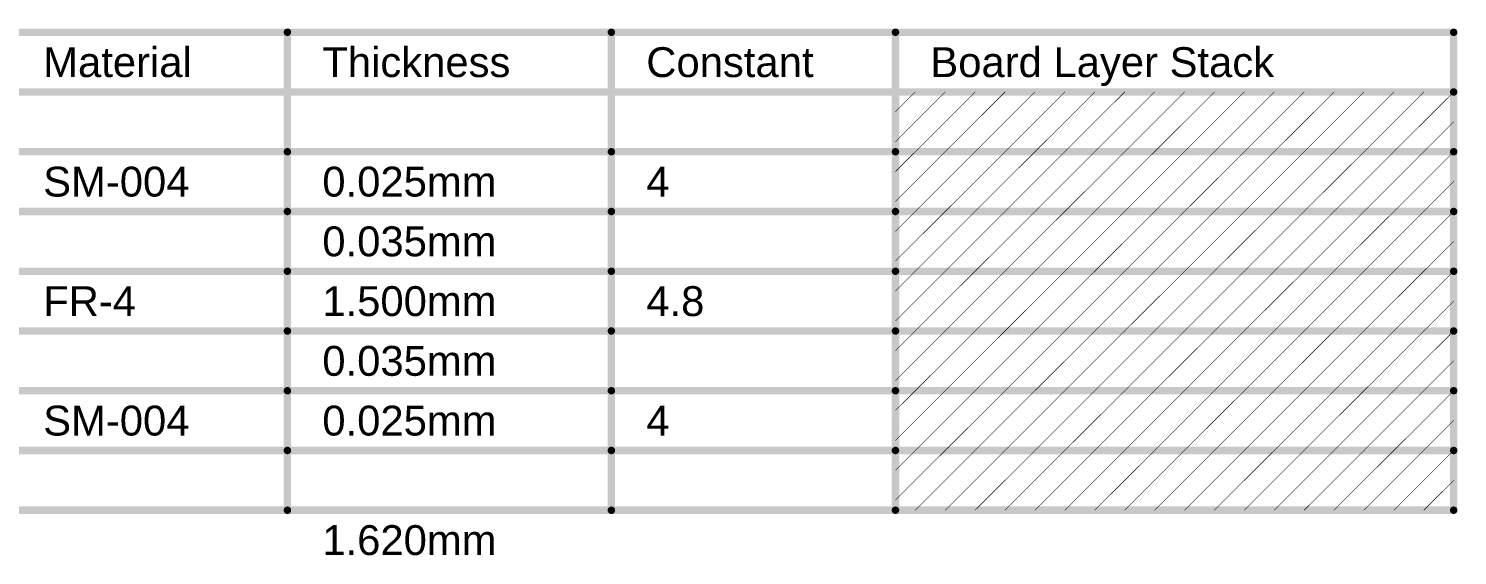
# Model space of a CAD drawing. Header units: inches. Extents: x 0 to 289, y 0 to 168.
# Drawn here: x 216.6 to 289.4, y 73.1 to 99.9 of the extents above; entities that cross this region are included whole.
import ezdxf

# ---------------------------------------------------------------- set-up
doc = ezdxf.new("R2010")
doc.units = ezdxf.units.IN
doc.layers.add('Fabrication', color=76, linetype='Continuous')
doc.styles.add('Arial', font='', dxfattribs={"height": 0.2})
doc.styles.get('Arial').set_extended_font_data('Arial')

msp = doc.modelspace()

# ---------------------------------------------------------------- linework, layer by layer
at = {"layer": 'Fabrication'}
for points in [[(181.517, 99.746, 0.381, 0.381, 0), (289.185, 99.746, 0.381, 0.381, 0)], [(229.765, 75.362, 0.381, 0.381, 0), (229.765, 99.746, 0.381, 0.381, 0)], [(246.271, 75.362, 0.381, 0.381, 0), (246.271, 99.746, 0.381, 0.381, 0)], [(260.745, 75.362, 0.381, 0.381, 0), (260.745, 99.746, 0.381, 0.381, 0)], [(289.185, 75.362, 0.381, 0.381, 0), (289.185, 99.746, 0.381, 0.381, 0)], [(181.517, 96.698, 0.381, 0.381, 0), (289.185, 96.698, 0.381, 0.381, 0)], [(260.745, 94.166, 0.0254, 0.0254, 0), (263.277, 96.698, 0.0254, 0.0254, 0)], [(260.745, 95.69, 0.0254, 0.0254, 0), (261.753, 96.698, 0.0254, 0.0254, 0)], [(261.753, 93.65, 0.0254, 0.0254, 0), (264.801, 96.698, 0.0254, 0.0254, 0)], [(263.277, 93.65, 0.0254, 0.0254, 0), (266.325, 96.698, 0.0254, 0.0254, 0)], [(264.801, 93.65, 0.0254, 0.0254, 0), (267.849, 96.698, 0.0254, 0.0254, 0)], [(266.325, 93.65, 0.0254, 0.0254, 0), (269.373, 96.698, 0.0254, 0.0254, 0)], [(267.849, 93.65, 0.0254, 0.0254, 0), (270.897, 96.698, 0.0254, 0.0254, 0)], [(269.373, 93.65, 0.0254, 0.0254, 0), (272.421, 96.698, 0.0254, 0.0254, 0)], [(270.897, 93.65, 0.0254, 0.0254, 0), (273.945, 96.698, 0.0254, 0.0254, 0)], [(272.421, 93.65, 0.0254, 0.0254, 0), (275.469, 96.698, 0.0254, 0.0254, 0)], [(273.945, 93.65, 0.0254, 0.0254, 0), (276.993, 96.698, 0.0254, 0.0254, 0)], [(275.469, 93.65, 0.0254, 0.0254, 0), (278.517, 96.698, 0.0254, 0.0254, 0)], [(276.993, 93.65, 0.0254, 0.0254, 0), (280.041, 96.698, 0.0254, 0.0254, 0)], [(278.517, 93.65, 0.0254, 0.0254, 0), (281.565, 96.698, 0.0254, 0.0254, 0)], [(280.041, 93.65, 0.0254, 0.0254, 0), (283.089, 96.698, 0.0254, 0.0254, 0)], [(281.565, 93.65, 0.0254, 0.0254, 0), (284.613, 96.698, 0.0254, 0.0254, 0)], [(283.089, 93.65, 0.0254, 0.0254, 0), (286.137, 96.698, 0.0254, 0.0254, 0)], [(284.613, 93.65, 0.0254, 0.0254, 0), (287.661, 96.698, 0.0254, 0.0254, 0)], [(286.137, 93.65, 0.0254, 0.0254, 0), (289.185, 96.698, 0.0254, 0.0254, 0)], [(287.661, 93.65, 0.0254, 0.0254, 0), (289.185, 95.174, 0.0254, 0.0254, 0)], [(215.544, 93.65, 0.381, 0.381, 0), (229.765, 93.65, 0.381, 0.381, 0)], [(229.765, 93.65, 0.381, 0.381, 0), (246.271, 93.65, 0.381, 0.381, 0)], [(246.271, 93.65, 0.381, 0.381, 0), (260.745, 93.65, 0.381, 0.381, 0)], [(260.745, 93.65, 0.381, 0.381, 0), (289.185, 93.65, 0.381, 0.381, 0)], [(260.745, 91.118, 0.0254, 0.0254, 0), (263.277, 93.65, 0.0254, 0.0254, 0)], [(260.745, 92.642, 0.0254, 0.0254, 0), (261.753, 93.65, 0.0254, 0.0254, 0)], [(261.753, 90.602, 0.0254, 0.0254, 0), (264.801, 93.65, 0.0254, 0.0254, 0)], [(263.277, 90.602, 0.0254, 0.0254, 0), (266.325, 93.65, 0.0254, 0.0254, 0)], [(264.801, 90.602, 0.0254, 0.0254, 0), (267.849, 93.65, 0.0254, 0.0254, 0)], [(266.325, 90.602, 0.0254, 0.0254, 0), (269.373, 93.65, 0.0254, 0.0254, 0)], [(267.849, 90.602, 0.0254, 0.0254, 0), (270.897, 93.65, 0.0254, 0.0254, 0)], [(269.373, 90.602, 0.0254, 0.0254, 0), (272.421, 93.65, 0.0254, 0.0254, 0)], [(270.897, 90.602, 0.0254, 0.0254, 0), (273.945, 93.65, 0.0254, 0.0254, 0)], [(272.421, 90.602, 0.0254, 0.0254, 0), (275.469, 93.65, 0.0254, 0.0254, 0)], [(273.945, 90.602, 0.0254, 0.0254, 0), (276.993, 93.65, 0.0254, 0.0254, 0)], [(275.469, 90.602, 0.0254, 0.0254, 0), (278.517, 93.65, 0.0254, 0.0254, 0)], [(276.993, 90.602, 0.0254, 0.0254, 0), (280.041, 93.65, 0.0254, 0.0254, 0)], [(278.517, 90.602, 0.0254, 0.0254, 0), (281.565, 93.65, 0.0254, 0.0254, 0)], [(280.041, 90.602, 0.0254, 0.0254, 0), (283.089, 93.65, 0.0254, 0.0254, 0)], [(281.565, 90.602, 0.0254, 0.0254, 0), (284.613, 93.65, 0.0254, 0.0254, 0)], [(283.089, 90.602, 0.0254, 0.0254, 0), (286.137, 93.65, 0.0254, 0.0254, 0)], [(284.613, 90.602, 0.0254, 0.0254, 0), (287.661, 93.65, 0.0254, 0.0254, 0)], [(286.137, 90.602, 0.0254, 0.0254, 0), (289.185, 93.65, 0.0254, 0.0254, 0)], [(287.661, 90.602, 0.0254, 0.0254, 0), (289.185, 92.126, 0.0254, 0.0254, 0)], [(215.544, 90.602, 0.381, 0.381, 0), (229.765, 90.602, 0.381, 0.381, 0)], [(229.765, 90.602, 0.381, 0.381, 0), (246.271, 90.602, 0.381, 0.381, 0)], [(246.271, 90.602, 0.381, 0.381, 0), (260.745, 90.602, 0.381, 0.381, 0)], [(260.745, 90.602, 0.381, 0.381, 0), (289.185, 90.602, 0.381, 0.381, 0)], [(260.745, 88.07, 0.0254, 0.0254, 0), (263.277, 90.602, 0.0254, 0.0254, 0)], [(260.745, 89.594, 0.0254, 0.0254, 0), (261.753, 90.602, 0.0254, 0.0254, 0)], [(261.753, 87.554, 0.0254, 0.0254, 0), (264.801, 90.602, 0.0254, 0.0254, 0)], [(263.277, 87.554, 0.0254, 0.0254, 0), (266.325, 90.602, 0.0254, 0.0254, 0)], [(264.801, 87.554, 0.0254, 0.0254, 0), (267.849, 90.602, 0.0254, 0.0254, 0)], [(266.325, 87.554, 0.0254, 0.0254, 0), (269.373, 90.602, 0.0254, 0.0254, 0)], [(267.849, 87.554, 0.0254, 0.0254, 0), (270.897, 90.602, 0.0254, 0.0254, 0)], [(269.373, 87.554, 0.0254, 0.0254, 0), (272.421, 90.602, 0.0254, 0.0254, 0)], [(270.897, 87.554, 0.0254, 0.0254, 0), (273.945, 90.602, 0.0254, 0.0254, 0)], [(272.421, 87.554, 0.0254, 0.0254, 0), (275.469, 90.602, 0.0254, 0.0254, 0)], [(273.945, 87.554, 0.0254, 0.0254, 0), (276.993, 90.602, 0.0254, 0.0254, 0)], [(275.469, 87.554, 0.0254, 0.0254, 0), (278.517, 90.602, 0.0254, 0.0254, 0)], [(276.993, 87.554, 0.0254, 0.0254, 0), (280.041, 90.602, 0.0254, 0.0254, 0)], [(278.517, 87.554, 0.0254, 0.0254, 0), (281.565, 90.602, 0.0254, 0.0254, 0)], [(280.041, 87.554, 0.0254, 0.0254, 0), (283.089, 90.602, 0.0254, 0.0254, 0)], [(281.565, 87.554, 0.0254, 0.0254, 0), (284.613, 90.602, 0.0254, 0.0254, 0)], [(283.089, 87.554, 0.0254, 0.0254, 0), (286.137, 90.602, 0.0254, 0.0254, 0)], [(284.613, 87.554, 0.0254, 0.0254, 0), (287.661, 90.602, 0.0254, 0.0254, 0)], [(286.137, 87.554, 0.0254, 0.0254, 0), (289.185, 90.602, 0.0254, 0.0254, 0)], [(287.661, 87.554, 0.0254, 0.0254, 0), (289.185, 89.078, 0.0254, 0.0254, 0)], [(215.544, 87.554, 0.381, 0.381, 0), (229.765, 87.554, 0.381, 0.381, 0)], [(229.765, 87.554, 0.381, 0.381, 0), (246.271, 87.554, 0.381, 0.381, 0)], [(246.271, 87.554, 0.381, 0.381, 0), (260.745, 87.554, 0.381, 0.381, 0)], [(260.745, 87.554, 0.381, 0.381, 0), (289.185, 87.554, 0.381, 0.381, 0)], [(260.745, 85.022, 0.0254, 0.0254, 0), (263.277, 87.554, 0.0254, 0.0254, 0)], [(260.745, 86.546, 0.0254, 0.0254, 0), (261.753, 87.554, 0.0254, 0.0254, 0)], [(261.753, 84.506, 0.0254, 0.0254, 0), (264.801, 87.554, 0.0254, 0.0254, 0)], [(263.277, 84.506, 0.0254, 0.0254, 0), (266.325, 87.554, 0.0254, 0.0254, 0)], [(264.801, 84.506, 0.0254, 0.0254, 0), (267.849, 87.554, 0.0254, 0.0254, 0)], [(266.325, 84.506, 0.0254, 0.0254, 0), (269.373, 87.554, 0.0254, 0.0254, 0)], [(267.849, 84.506, 0.0254, 0.0254, 0), (270.897, 87.554, 0.0254, 0.0254, 0)], [(269.373, 84.506, 0.0254, 0.0254, 0), (272.421, 87.554, 0.0254, 0.0254, 0)], [(270.897, 84.506, 0.0254, 0.0254, 0), (273.945, 87.554, 0.0254, 0.0254, 0)], [(272.421, 84.506, 0.0254, 0.0254, 0), (275.469, 87.554, 0.0254, 0.0254, 0)], [(273.945, 84.506, 0.0254, 0.0254, 0), (276.993, 87.554, 0.0254, 0.0254, 0)], [(275.469, 84.506, 0.0254, 0.0254, 0), (278.517, 87.554, 0.0254, 0.0254, 0)], [(276.993, 84.506, 0.0254, 0.0254, 0), (280.041, 87.554, 0.0254, 0.0254, 0)], [(278.517, 84.506, 0.0254, 0.0254, 0), (281.565, 87.554, 0.0254, 0.0254, 0)], [(280.041, 84.506, 0.0254, 0.0254, 0), (283.089, 87.554, 0.0254, 0.0254, 0)], [(281.565, 84.506, 0.0254, 0.0254, 0), (284.613, 87.554, 0.0254, 0.0254, 0)], [(283.089, 84.506, 0.0254, 0.0254, 0), (286.137, 87.554, 0.0254, 0.0254, 0)], [(284.613, 84.506, 0.0254, 0.0254, 0), (287.661, 87.554, 0.0254, 0.0254, 0)], [(286.137, 84.506, 0.0254, 0.0254, 0), (289.185, 87.554, 0.0254, 0.0254, 0)], [(287.661, 84.506, 0.0254, 0.0254, 0), (289.185, 86.03, 0.0254, 0.0254, 0)], [(215.544, 84.506, 0.381, 0.381, 0), (229.765, 84.506, 0.381, 0.381, 0)], [(229.765, 84.506, 0.381, 0.381, 0), (246.271, 84.506, 0.381, 0.381, 0)], [(246.271, 84.506, 0.381, 0.381, 0), (260.745, 84.506, 0.381, 0.381, 0)], [(260.745, 84.506, 0.381, 0.381, 0), (289.185, 84.506, 0.381, 0.381, 0)], [(260.745, 81.974, 0.0254, 0.0254, 0), (263.277, 84.506, 0.0254, 0.0254, 0)], [(260.745, 83.498, 0.0254, 0.0254, 0), (261.753, 84.506, 0.0254, 0.0254, 0)], [(261.753, 81.458, 0.0254, 0.0254, 0), (264.801, 84.506, 0.0254, 0.0254, 0)], [(263.277, 81.458, 0.0254, 0.0254, 0), (266.325, 84.506, 0.0254, 0.0254, 0)], [(264.801, 81.458, 0.0254, 0.0254, 0), (267.849, 84.506, 0.0254, 0.0254, 0)], [(266.325, 81.458, 0.0254, 0.0254, 0), (269.373, 84.506, 0.0254, 0.0254, 0)], [(267.849, 81.458, 0.0254, 0.0254, 0), (270.897, 84.506, 0.0254, 0.0254, 0)], [(269.373, 81.458, 0.0254, 0.0254, 0), (272.421, 84.506, 0.0254, 0.0254, 0)], [(270.897, 81.458, 0.0254, 0.0254, 0), (273.945, 84.506, 0.0254, 0.0254, 0)], [(272.421, 81.458, 0.0254, 0.0254, 0), (275.469, 84.506, 0.0254, 0.0254, 0)], [(273.945, 81.458, 0.0254, 0.0254, 0), (276.993, 84.506, 0.0254, 0.0254, 0)], [(275.469, 81.458, 0.0254, 0.0254, 0), (278.517, 84.506, 0.0254, 0.0254, 0)], [(276.993, 81.458, 0.0254, 0.0254, 0), (280.041, 84.506, 0.0254, 0.0254, 0)], [(278.517, 81.458, 0.0254, 0.0254, 0), (281.565, 84.506, 0.0254, 0.0254, 0)], [(280.041, 81.458, 0.0254, 0.0254, 0), (283.089, 84.506, 0.0254, 0.0254, 0)], [(281.565, 81.458, 0.0254, 0.0254, 0), (284.613, 84.506, 0.0254, 0.0254, 0)], [(283.089, 81.458, 0.0254, 0.0254, 0), (286.137, 84.506, 0.0254, 0.0254, 0)], [(284.613, 81.458, 0.0254, 0.0254, 0), (287.661, 84.506, 0.0254, 0.0254, 0)], [(286.137, 81.458, 0.0254, 0.0254, 0), (289.185, 84.506, 0.0254, 0.0254, 0)], [(287.661, 81.458, 0.0254, 0.0254, 0), (289.185, 82.982, 0.0254, 0.0254, 0)], [(215.544, 81.458, 0.381, 0.381, 0), (229.765, 81.458, 0.381, 0.381, 0)], [(229.765, 81.458, 0.381, 0.381, 0), (246.271, 81.458, 0.381, 0.381, 0)], [(246.271, 81.458, 0.381, 0.381, 0), (260.745, 81.458, 0.381, 0.381, 0)], [(260.745, 81.458, 0.381, 0.381, 0), (289.185, 81.458, 0.381, 0.381, 0)], [(260.745, 78.926, 0.0254, 0.0254, 0), (263.277, 81.458, 0.0254, 0.0254, 0)], [(260.745, 80.45, 0.0254, 0.0254, 0), (261.753, 81.458, 0.0254, 0.0254, 0)], [(261.753, 78.41, 0.0254, 0.0254, 0), (264.801, 81.458, 0.0254, 0.0254, 0)], [(263.277, 78.41, 0.0254, 0.0254, 0), (266.325, 81.458, 0.0254, 0.0254, 0)], [(264.801, 78.41, 0.0254, 0.0254, 0), (267.849, 81.458, 0.0254, 0.0254, 0)], [(266.325, 78.41, 0.0254, 0.0254, 0), (269.373, 81.458, 0.0254, 0.0254, 0)], [(267.849, 78.41, 0.0254, 0.0254, 0), (270.897, 81.458, 0.0254, 0.0254, 0)], [(269.373, 78.41, 0.0254, 0.0254, 0), (272.421, 81.458, 0.0254, 0.0254, 0)], [(270.897, 78.41, 0.0254, 0.0254, 0), (273.945, 81.458, 0.0254, 0.0254, 0)], [(272.421, 78.41, 0.0254, 0.0254, 0), (275.469, 81.458, 0.0254, 0.0254, 0)], [(273.945, 78.41, 0.0254, 0.0254, 0), (276.993, 81.458, 0.0254, 0.0254, 0)], [(275.469, 78.41, 0.0254, 0.0254, 0), (278.517, 81.458, 0.0254, 0.0254, 0)], [(276.993, 78.41, 0.0254, 0.0254, 0), (280.041, 81.458, 0.0254, 0.0254, 0)], [(278.517, 78.41, 0.0254, 0.0254, 0), (281.565, 81.458, 0.0254, 0.0254, 0)], [(280.041, 78.41, 0.0254, 0.0254, 0), (283.089, 81.458, 0.0254, 0.0254, 0)], [(281.565, 78.41, 0.0254, 0.0254, 0), (284.613, 81.458, 0.0254, 0.0254, 0)], [(283.089, 78.41, 0.0254, 0.0254, 0), (286.137, 81.458, 0.0254, 0.0254, 0)], [(284.613, 78.41, 0.0254, 0.0254, 0), (287.661, 81.458, 0.0254, 0.0254, 0)], [(286.137, 78.41, 0.0254, 0.0254, 0), (289.185, 81.458, 0.0254, 0.0254, 0)], [(287.661, 78.41, 0.0254, 0.0254, 0), (289.185, 79.934, 0.0254, 0.0254, 0)], [(215.544, 78.41, 0.381, 0.381, 0), (229.765, 78.41, 0.381, 0.381, 0)], [(229.765, 78.41, 0.381, 0.381, 0), (246.271, 78.41, 0.381, 0.381, 0)], [(246.271, 78.41, 0.381, 0.381, 0), (260.745, 78.41, 0.381, 0.381, 0)], [(260.745, 78.41, 0.381, 0.381, 0), (289.185, 78.41, 0.381, 0.381, 0)], [(260.745, 75.878, 0.0254, 0.0254, 0), (263.277, 78.41, 0.0254, 0.0254, 0)], [(260.745, 77.402, 0.0254, 0.0254, 0), (261.753, 78.41, 0.0254, 0.0254, 0)], [(261.753, 75.362, 0.0254, 0.0254, 0), (264.801, 78.41, 0.0254, 0.0254, 0)], [(263.277, 75.362, 0.0254, 0.0254, 0), (266.325, 78.41, 0.0254, 0.0254, 0)], [(264.801, 75.362, 0.0254, 0.0254, 0), (267.849, 78.41, 0.0254, 0.0254, 0)], [(266.325, 75.362, 0.0254, 0.0254, 0), (269.373, 78.41, 0.0254, 0.0254, 0)], [(267.849, 75.362, 0.0254, 0.0254, 0), (270.897, 78.41, 0.0254, 0.0254, 0)], [(269.373, 75.362, 0.0254, 0.0254, 0), (272.421, 78.41, 0.0254, 0.0254, 0)], [(270.897, 75.362, 0.0254, 0.0254, 0), (273.945, 78.41, 0.0254, 0.0254, 0)], [(272.421, 75.362, 0.0254, 0.0254, 0), (275.469, 78.41, 0.0254, 0.0254, 0)], [(273.945, 75.362, 0.0254, 0.0254, 0), (276.993, 78.41, 0.0254, 0.0254, 0)], [(275.469, 75.362, 0.0254, 0.0254, 0), (278.517, 78.41, 0.0254, 0.0254, 0)], [(276.993, 75.362, 0.0254, 0.0254, 0), (280.041, 78.41, 0.0254, 0.0254, 0)], [(278.517, 75.362, 0.0254, 0.0254, 0), (281.565, 78.41, 0.0254, 0.0254, 0)], [(280.041, 75.362, 0.0254, 0.0254, 0), (283.089, 78.41, 0.0254, 0.0254, 0)], [(281.565, 75.362, 0.0254, 0.0254, 0), (284.613, 78.41, 0.0254, 0.0254, 0)], [(283.089, 75.362, 0.0254, 0.0254, 0), (286.137, 78.41, 0.0254, 0.0254, 0)], [(284.613, 75.362, 0.0254, 0.0254, 0), (287.661, 78.41, 0.0254, 0.0254, 0)], [(286.137, 75.362, 0.0254, 0.0254, 0), (289.185, 78.41, 0.0254, 0.0254, 0)], [(287.661, 75.362, 0.0254, 0.0254, 0), (289.185, 76.886, 0.0254, 0.0254, 0)], [(215.544, 75.362, 0.381, 0.381, 0), (229.765, 75.362, 0.381, 0.381, 0)], [(229.765, 75.362, 0.381, 0.381, 0), (246.271, 75.362, 0.381, 0.381, 0)], [(246.271, 75.362, 0.381, 0.381, 0), (260.745, 75.362, 0.381, 0.381, 0)], [(260.745, 75.362, 0.381, 0.381, 0), (289.185, 75.362, 0.381, 0.381, 0)]]:
    msp.add_lwpolyline(points, format="xyseb", dxfattribs=at)
for points in [[(229.67, 99.746, 0.191, 0.191, 1), (229.86, 99.746, 0.191, 0.191, 1)], [(246.176, 99.746, 0.191, 0.191, 1), (246.366, 99.746, 0.191, 0.191, 1)], [(260.65, 99.746, 0.191, 0.191, 1), (260.84, 99.746, 0.191, 0.191, 1)], [(289.09, 99.746, 0.191, 0.191, 1), (289.28, 99.746, 0.191, 0.191, 1)], [(289.09, 99.746, 0.191, 0.191, 1), (289.28, 99.746, 0.191, 0.191, 1)], [(289.09, 96.698, 0.191, 0.191, 1), (289.28, 96.698, 0.191, 0.191, 1)], [(261.747, 96.698, 0.0127, 0.0127, 1), (261.76, 96.698, 0.0127, 0.0127, 1)], [(263.271, 96.698, 0.0127, 0.0127, 1), (263.284, 96.698, 0.0127, 0.0127, 1)], [(264.795, 96.698, 0.0127, 0.0127, 1), (264.808, 96.698, 0.0127, 0.0127, 1)], [(266.319, 96.698, 0.0127, 0.0127, 1), (266.332, 96.698, 0.0127, 0.0127, 1)], [(267.843, 96.698, 0.0127, 0.0127, 1), (267.856, 96.698, 0.0127, 0.0127, 1)], [(269.367, 96.698, 0.0127, 0.0127, 1), (269.38, 96.698, 0.0127, 0.0127, 1)], [(270.891, 96.698, 0.0127, 0.0127, 1), (270.904, 96.698, 0.0127, 0.0127, 1)], [(272.415, 96.698, 0.0127, 0.0127, 1), (272.428, 96.698, 0.0127, 0.0127, 1)], [(273.939, 96.698, 0.0127, 0.0127, 1), (273.952, 96.698, 0.0127, 0.0127, 1)], [(275.463, 96.698, 0.0127, 0.0127, 1), (275.476, 96.698, 0.0127, 0.0127, 1)], [(276.987, 96.698, 0.0127, 0.0127, 1), (277, 96.698, 0.0127, 0.0127, 1)], [(278.511, 96.698, 0.0127, 0.0127, 1), (278.524, 96.698, 0.0127, 0.0127, 1)], [(280.035, 96.698, 0.0127, 0.0127, 1), (280.048, 96.698, 0.0127, 0.0127, 1)], [(281.559, 96.698, 0.0127, 0.0127, 1), (281.572, 96.698, 0.0127, 0.0127, 1)], [(283.083, 96.698, 0.0127, 0.0127, 1), (283.096, 96.698, 0.0127, 0.0127, 1)], [(284.607, 96.698, 0.0127, 0.0127, 1), (284.62, 96.698, 0.0127, 0.0127, 1)], [(286.131, 96.698, 0.0127, 0.0127, 1), (286.144, 96.698, 0.0127, 0.0127, 1)], [(287.655, 96.698, 0.0127, 0.0127, 1), (287.668, 96.698, 0.0127, 0.0127, 1)], [(289.179, 96.698, 0.0127, 0.0127, 1), (289.192, 96.698, 0.0127, 0.0127, 1)], [(260.739, 95.69, 0.0127, 0.0127, 1), (260.752, 95.69, 0.0127, 0.0127, 1)], [(289.179, 95.174, 0.0127, 0.0127, 1), (289.192, 95.174, 0.0127, 0.0127, 1)], [(260.739, 94.166, 0.0127, 0.0127, 1), (260.752, 94.166, 0.0127, 0.0127, 1)], [(229.67, 93.65, 0.191, 0.191, 1), (229.86, 93.65, 0.191, 0.191, 1)], [(229.67, 93.65, 0.191, 0.191, 1), (229.86, 93.65, 0.191, 0.191, 1)], [(246.176, 93.65, 0.191, 0.191, 1), (246.366, 93.65, 0.191, 0.191, 1)], [(246.176, 93.65, 0.191, 0.191, 1), (246.366, 93.65, 0.191, 0.191, 1)], [(260.65, 93.65, 0.191, 0.191, 1), (260.84, 93.65, 0.191, 0.191, 1)], [(260.65, 93.65, 0.191, 0.191, 1), (260.84, 93.65, 0.191, 0.191, 1)], [(261.747, 93.65, 0.0127, 0.0127, 1), (261.76, 93.65, 0.0127, 0.0127, 1)], [(261.747, 93.65, 0.0127, 0.0127, 1), (261.76, 93.65, 0.0127, 0.0127, 1)], [(263.271, 93.65, 0.0127, 0.0127, 1), (263.284, 93.65, 0.0127, 0.0127, 1)], [(263.271, 93.65, 0.0127, 0.0127, 1), (263.284, 93.65, 0.0127, 0.0127, 1)], [(264.795, 93.65, 0.0127, 0.0127, 1), (264.808, 93.65, 0.0127, 0.0127, 1)], [(264.795, 93.65, 0.0127, 0.0127, 1), (264.808, 93.65, 0.0127, 0.0127, 1)], [(266.319, 93.65, 0.0127, 0.0127, 1), (266.332, 93.65, 0.0127, 0.0127, 1)], [(266.319, 93.65, 0.0127, 0.0127, 1), (266.332, 93.65, 0.0127, 0.0127, 1)], [(267.843, 93.65, 0.0127, 0.0127, 1), (267.856, 93.65, 0.0127, 0.0127, 1)], [(267.843, 93.65, 0.0127, 0.0127, 1), (267.856, 93.65, 0.0127, 0.0127, 1)], [(269.367, 93.65, 0.0127, 0.0127, 1), (269.38, 93.65, 0.0127, 0.0127, 1)], [(269.367, 93.65, 0.0127, 0.0127, 1), (269.38, 93.65, 0.0127, 0.0127, 1)], [(270.891, 93.65, 0.0127, 0.0127, 1), (270.904, 93.65, 0.0127, 0.0127, 1)], [(270.891, 93.65, 0.0127, 0.0127, 1), (270.904, 93.65, 0.0127, 0.0127, 1)], [(272.415, 93.65, 0.0127, 0.0127, 1), (272.428, 93.65, 0.0127, 0.0127, 1)], [(272.415, 93.65, 0.0127, 0.0127, 1), (272.428, 93.65, 0.0127, 0.0127, 1)], [(273.939, 93.65, 0.0127, 0.0127, 1), (273.952, 93.65, 0.0127, 0.0127, 1)], [(273.939, 93.65, 0.0127, 0.0127, 1), (273.952, 93.65, 0.0127, 0.0127, 1)], [(275.463, 93.65, 0.0127, 0.0127, 1), (275.476, 93.65, 0.0127, 0.0127, 1)], [(275.463, 93.65, 0.0127, 0.0127, 1), (275.476, 93.65, 0.0127, 0.0127, 1)], [(276.987, 93.65, 0.0127, 0.0127, 1), (277, 93.65, 0.0127, 0.0127, 1)], [(276.987, 93.65, 0.0127, 0.0127, 1), (277, 93.65, 0.0127, 0.0127, 1)], [(278.511, 93.65, 0.0127, 0.0127, 1), (278.524, 93.65, 0.0127, 0.0127, 1)], [(278.511, 93.65, 0.0127, 0.0127, 1), (278.524, 93.65, 0.0127, 0.0127, 1)], [(280.035, 93.65, 0.0127, 0.0127, 1), (280.048, 93.65, 0.0127, 0.0127, 1)], [(280.035, 93.65, 0.0127, 0.0127, 1), (280.048, 93.65, 0.0127, 0.0127, 1)], [(281.559, 93.65, 0.0127, 0.0127, 1), (281.572, 93.65, 0.0127, 0.0127, 1)], [(281.559, 93.65, 0.0127, 0.0127, 1), (281.572, 93.65, 0.0127, 0.0127, 1)], [(283.083, 93.65, 0.0127, 0.0127, 1), (283.096, 93.65, 0.0127, 0.0127, 1)], [(283.083, 93.65, 0.0127, 0.0127, 1), (283.096, 93.65, 0.0127, 0.0127, 1)], [(284.607, 93.65, 0.0127, 0.0127, 1), (284.62, 93.65, 0.0127, 0.0127, 1)], [(284.607, 93.65, 0.0127, 0.0127, 1), (284.62, 93.65, 0.0127, 0.0127, 1)], [(286.131, 93.65, 0.0127, 0.0127, 1), (286.144, 93.65, 0.0127, 0.0127, 1)], [(286.131, 93.65, 0.0127, 0.0127, 1), (286.144, 93.65, 0.0127, 0.0127, 1)], [(287.655, 93.65, 0.0127, 0.0127, 1), (287.668, 93.65, 0.0127, 0.0127, 1)], [(287.655, 93.65, 0.0127, 0.0127, 1), (287.668, 93.65, 0.0127, 0.0127, 1)], [(289.09, 93.65, 0.191, 0.191, 1), (289.28, 93.65, 0.191, 0.191, 1)], [(289.179, 93.65, 0.0127, 0.0127, 1), (289.192, 93.65, 0.0127, 0.0127, 1)], [(260.739, 92.642, 0.0127, 0.0127, 1), (260.752, 92.642, 0.0127, 0.0127, 1)], [(289.179, 92.126, 0.0127, 0.0127, 1), (289.192, 92.126, 0.0127, 0.0127, 1)], [(260.739, 91.118, 0.0127, 0.0127, 1), (260.752, 91.118, 0.0127, 0.0127, 1)], [(229.67, 90.602, 0.191, 0.191, 1), (229.86, 90.602, 0.191, 0.191, 1)], [(229.67, 90.602, 0.191, 0.191, 1), (229.86, 90.602, 0.191, 0.191, 1)], [(246.176, 90.602, 0.191, 0.191, 1), (246.366, 90.602, 0.191, 0.191, 1)], [(246.176, 90.602, 0.191, 0.191, 1), (246.366, 90.602, 0.191, 0.191, 1)], [(260.65, 90.602, 0.191, 0.191, 1), (260.84, 90.602, 0.191, 0.191, 1)], [(260.65, 90.602, 0.191, 0.191, 1), (260.84, 90.602, 0.191, 0.191, 1)], [(261.747, 90.602, 0.0127, 0.0127, 1), (261.76, 90.602, 0.0127, 0.0127, 1)], [(261.747, 90.602, 0.0127, 0.0127, 1), (261.76, 90.602, 0.0127, 0.0127, 1)], [(263.271, 90.602, 0.0127, 0.0127, 1), (263.284, 90.602, 0.0127, 0.0127, 1)], [(263.271, 90.602, 0.0127, 0.0127, 1), (263.284, 90.602, 0.0127, 0.0127, 1)], [(264.795, 90.602, 0.0127, 0.0127, 1), (264.808, 90.602, 0.0127, 0.0127, 1)], [(264.795, 90.602, 0.0127, 0.0127, 1), (264.808, 90.602, 0.0127, 0.0127, 1)], [(266.319, 90.602, 0.0127, 0.0127, 1), (266.332, 90.602, 0.0127, 0.0127, 1)], [(266.319, 90.602, 0.0127, 0.0127, 1), (266.332, 90.602, 0.0127, 0.0127, 1)], [(267.843, 90.602, 0.0127, 0.0127, 1), (267.856, 90.602, 0.0127, 0.0127, 1)], [(267.843, 90.602, 0.0127, 0.0127, 1), (267.856, 90.602, 0.0127, 0.0127, 1)], [(269.367, 90.602, 0.0127, 0.0127, 1), (269.38, 90.602, 0.0127, 0.0127, 1)], [(269.367, 90.602, 0.0127, 0.0127, 1), (269.38, 90.602, 0.0127, 0.0127, 1)], [(270.891, 90.602, 0.0127, 0.0127, 1), (270.904, 90.602, 0.0127, 0.0127, 1)], [(270.891, 90.602, 0.0127, 0.0127, 1), (270.904, 90.602, 0.0127, 0.0127, 1)], [(272.415, 90.602, 0.0127, 0.0127, 1), (272.428, 90.602, 0.0127, 0.0127, 1)], [(272.415, 90.602, 0.0127, 0.0127, 1), (272.428, 90.602, 0.0127, 0.0127, 1)], [(273.939, 90.602, 0.0127, 0.0127, 1), (273.952, 90.602, 0.0127, 0.0127, 1)], [(273.939, 90.602, 0.0127, 0.0127, 1), (273.952, 90.602, 0.0127, 0.0127, 1)], [(275.463, 90.602, 0.0127, 0.0127, 1), (275.476, 90.602, 0.0127, 0.0127, 1)], [(275.463, 90.602, 0.0127, 0.0127, 1), (275.476, 90.602, 0.0127, 0.0127, 1)], [(276.987, 90.602, 0.0127, 0.0127, 1), (277, 90.602, 0.0127, 0.0127, 1)], [(276.987, 90.602, 0.0127, 0.0127, 1), (277, 90.602, 0.0127, 0.0127, 1)], [(278.511, 90.602, 0.0127, 0.0127, 1), (278.524, 90.602, 0.0127, 0.0127, 1)], [(278.511, 90.602, 0.0127, 0.0127, 1), (278.524, 90.602, 0.0127, 0.0127, 1)], [(280.035, 90.602, 0.0127, 0.0127, 1), (280.048, 90.602, 0.0127, 0.0127, 1)], [(280.035, 90.602, 0.0127, 0.0127, 1), (280.048, 90.602, 0.0127, 0.0127, 1)], [(281.559, 90.602, 0.0127, 0.0127, 1), (281.572, 90.602, 0.0127, 0.0127, 1)], [(281.559, 90.602, 0.0127, 0.0127, 1), (281.572, 90.602, 0.0127, 0.0127, 1)], [(283.083, 90.602, 0.0127, 0.0127, 1), (283.096, 90.602, 0.0127, 0.0127, 1)], [(283.083, 90.602, 0.0127, 0.0127, 1), (283.096, 90.602, 0.0127, 0.0127, 1)], [(284.607, 90.602, 0.0127, 0.0127, 1), (284.62, 90.602, 0.0127, 0.0127, 1)], [(284.607, 90.602, 0.0127, 0.0127, 1), (284.62, 90.602, 0.0127, 0.0127, 1)], [(286.131, 90.602, 0.0127, 0.0127, 1), (286.144, 90.602, 0.0127, 0.0127, 1)], [(286.131, 90.602, 0.0127, 0.0127, 1), (286.144, 90.602, 0.0127, 0.0127, 1)], [(287.655, 90.602, 0.0127, 0.0127, 1), (287.668, 90.602, 0.0127, 0.0127, 1)], [(287.655, 90.602, 0.0127, 0.0127, 1), (287.668, 90.602, 0.0127, 0.0127, 1)], [(289.09, 90.602, 0.191, 0.191, 1), (289.28, 90.602, 0.191, 0.191, 1)], [(289.179, 90.602, 0.0127, 0.0127, 1), (289.192, 90.602, 0.0127, 0.0127, 1)], [(260.739, 89.594, 0.0127, 0.0127, 1), (260.752, 89.594, 0.0127, 0.0127, 1)], [(289.179, 89.078, 0.0127, 0.0127, 1), (289.192, 89.078, 0.0127, 0.0127, 1)], [(229.67, 87.554, 0.191, 0.191, 1), (229.86, 87.554, 0.191, 0.191, 1)], [(229.67, 87.554, 0.191, 0.191, 1), (229.86, 87.554, 0.191, 0.191, 1)], [(246.176, 87.554, 0.191, 0.191, 1), (246.366, 87.554, 0.191, 0.191, 1)], [(246.176, 87.554, 0.191, 0.191, 1), (246.366, 87.554, 0.191, 0.191, 1)], [(260.65, 87.554, 0.191, 0.191, 1), (260.84, 87.554, 0.191, 0.191, 1)], [(260.65, 87.554, 0.191, 0.191, 1), (260.84, 87.554, 0.191, 0.191, 1)], [(260.739, 88.07, 0.0127, 0.0127, 1), (260.752, 88.07, 0.0127, 0.0127, 1)], [(261.747, 87.554, 0.0127, 0.0127, 1), (261.76, 87.554, 0.0127, 0.0127, 1)], [(261.747, 87.554, 0.0127, 0.0127, 1), (261.76, 87.554, 0.0127, 0.0127, 1)], [(263.271, 87.554, 0.0127, 0.0127, 1), (263.284, 87.554, 0.0127, 0.0127, 1)], [(263.271, 87.554, 0.0127, 0.0127, 1), (263.284, 87.554, 0.0127, 0.0127, 1)], [(264.795, 87.554, 0.0127, 0.0127, 1), (264.808, 87.554, 0.0127, 0.0127, 1)], [(264.795, 87.554, 0.0127, 0.0127, 1), (264.808, 87.554, 0.0127, 0.0127, 1)], [(266.319, 87.554, 0.0127, 0.0127, 1), (266.332, 87.554, 0.0127, 0.0127, 1)], [(266.319, 87.554, 0.0127, 0.0127, 1), (266.332, 87.554, 0.0127, 0.0127, 1)], [(267.843, 87.554, 0.0127, 0.0127, 1), (267.856, 87.554, 0.0127, 0.0127, 1)], [(267.843, 87.554, 0.0127, 0.0127, 1), (267.856, 87.554, 0.0127, 0.0127, 1)], [(269.367, 87.554, 0.0127, 0.0127, 1), (269.38, 87.554, 0.0127, 0.0127, 1)], [(269.367, 87.554, 0.0127, 0.0127, 1), (269.38, 87.554, 0.0127, 0.0127, 1)], [(270.891, 87.554, 0.0127, 0.0127, 1), (270.904, 87.554, 0.0127, 0.0127, 1)], [(270.891, 87.554, 0.0127, 0.0127, 1), (270.904, 87.554, 0.0127, 0.0127, 1)], [(272.415, 87.554, 0.0127, 0.0127, 1), (272.428, 87.554, 0.0127, 0.0127, 1)], [(272.415, 87.554, 0.0127, 0.0127, 1), (272.428, 87.554, 0.0127, 0.0127, 1)], [(273.939, 87.554, 0.0127, 0.0127, 1), (273.952, 87.554, 0.0127, 0.0127, 1)], [(273.939, 87.554, 0.0127, 0.0127, 1), (273.952, 87.554, 0.0127, 0.0127, 1)], [(275.463, 87.554, 0.0127, 0.0127, 1), (275.476, 87.554, 0.0127, 0.0127, 1)], [(275.463, 87.554, 0.0127, 0.0127, 1), (275.476, 87.554, 0.0127, 0.0127, 1)], [(276.987, 87.554, 0.0127, 0.0127, 1), (277, 87.554, 0.0127, 0.0127, 1)], [(276.987, 87.554, 0.0127, 0.0127, 1), (277, 87.554, 0.0127, 0.0127, 1)], [(278.511, 87.554, 0.0127, 0.0127, 1), (278.524, 87.554, 0.0127, 0.0127, 1)], [(278.511, 87.554, 0.0127, 0.0127, 1), (278.524, 87.554, 0.0127, 0.0127, 1)], [(280.035, 87.554, 0.0127, 0.0127, 1), (280.048, 87.554, 0.0127, 0.0127, 1)], [(280.035, 87.554, 0.0127, 0.0127, 1), (280.048, 87.554, 0.0127, 0.0127, 1)], [(281.559, 87.554, 0.0127, 0.0127, 1), (281.572, 87.554, 0.0127, 0.0127, 1)], [(281.559, 87.554, 0.0127, 0.0127, 1), (281.572, 87.554, 0.0127, 0.0127, 1)], [(283.083, 87.554, 0.0127, 0.0127, 1), (283.096, 87.554, 0.0127, 0.0127, 1)], [(283.083, 87.554, 0.0127, 0.0127, 1), (283.096, 87.554, 0.0127, 0.0127, 1)], [(284.607, 87.554, 0.0127, 0.0127, 1), (284.62, 87.554, 0.0127, 0.0127, 1)], [(284.607, 87.554, 0.0127, 0.0127, 1), (284.62, 87.554, 0.0127, 0.0127, 1)], [(286.131, 87.554, 0.0127, 0.0127, 1), (286.144, 87.554, 0.0127, 0.0127, 1)], [(286.131, 87.554, 0.0127, 0.0127, 1), (286.144, 87.554, 0.0127, 0.0127, 1)], [(287.655, 87.554, 0.0127, 0.0127, 1), (287.668, 87.554, 0.0127, 0.0127, 1)], [(287.655, 87.554, 0.0127, 0.0127, 1), (287.668, 87.554, 0.0127, 0.0127, 1)], [(289.09, 87.554, 0.191, 0.191, 1), (289.28, 87.554, 0.191, 0.191, 1)], [(289.179, 87.554, 0.0127, 0.0127, 1), (289.192, 87.554, 0.0127, 0.0127, 1)], [(260.739, 86.546, 0.0127, 0.0127, 1), (260.752, 86.546, 0.0127, 0.0127, 1)], [(289.179, 86.03, 0.0127, 0.0127, 1), (289.192, 86.03, 0.0127, 0.0127, 1)], [(229.67, 84.506, 0.191, 0.191, 1), (229.86, 84.506, 0.191, 0.191, 1)], [(229.67, 84.506, 0.191, 0.191, 1), (229.86, 84.506, 0.191, 0.191, 1)], [(246.176, 84.506, 0.191, 0.191, 1), (246.366, 84.506, 0.191, 0.191, 1)], [(246.176, 84.506, 0.191, 0.191, 1), (246.366, 84.506, 0.191, 0.191, 1)], [(260.65, 84.506, 0.191, 0.191, 1), (260.84, 84.506, 0.191, 0.191, 1)], [(260.65, 84.506, 0.191, 0.191, 1), (260.84, 84.506, 0.191, 0.191, 1)], [(260.739, 85.022, 0.0127, 0.0127, 1), (260.752, 85.022, 0.0127, 0.0127, 1)], [(261.747, 84.506, 0.0127, 0.0127, 1), (261.76, 84.506, 0.0127, 0.0127, 1)], [(261.747, 84.506, 0.0127, 0.0127, 1), (261.76, 84.506, 0.0127, 0.0127, 1)], [(263.271, 84.506, 0.0127, 0.0127, 1), (263.284, 84.506, 0.0127, 0.0127, 1)], [(263.271, 84.506, 0.0127, 0.0127, 1), (263.284, 84.506, 0.0127, 0.0127, 1)], [(264.795, 84.506, 0.0127, 0.0127, 1), (264.808, 84.506, 0.0127, 0.0127, 1)], [(264.795, 84.506, 0.0127, 0.0127, 1), (264.808, 84.506, 0.0127, 0.0127, 1)], [(266.319, 84.506, 0.0127, 0.0127, 1), (266.332, 84.506, 0.0127, 0.0127, 1)], [(266.319, 84.506, 0.0127, 0.0127, 1), (266.332, 84.506, 0.0127, 0.0127, 1)], [(267.843, 84.506, 0.0127, 0.0127, 1), (267.856, 84.506, 0.0127, 0.0127, 1)], [(267.843, 84.506, 0.0127, 0.0127, 1), (267.856, 84.506, 0.0127, 0.0127, 1)], [(269.367, 84.506, 0.0127, 0.0127, 1), (269.38, 84.506, 0.0127, 0.0127, 1)], [(269.367, 84.506, 0.0127, 0.0127, 1), (269.38, 84.506, 0.0127, 0.0127, 1)], [(270.891, 84.506, 0.0127, 0.0127, 1), (270.904, 84.506, 0.0127, 0.0127, 1)], [(270.891, 84.506, 0.0127, 0.0127, 1), (270.904, 84.506, 0.0127, 0.0127, 1)], [(272.415, 84.506, 0.0127, 0.0127, 1), (272.428, 84.506, 0.0127, 0.0127, 1)], [(272.415, 84.506, 0.0127, 0.0127, 1), (272.428, 84.506, 0.0127, 0.0127, 1)], [(273.939, 84.506, 0.0127, 0.0127, 1), (273.952, 84.506, 0.0127, 0.0127, 1)], [(273.939, 84.506, 0.0127, 0.0127, 1), (273.952, 84.506, 0.0127, 0.0127, 1)], [(275.463, 84.506, 0.0127, 0.0127, 1), (275.476, 84.506, 0.0127, 0.0127, 1)], [(275.463, 84.506, 0.0127, 0.0127, 1), (275.476, 84.506, 0.0127, 0.0127, 1)], [(276.987, 84.506, 0.0127, 0.0127, 1), (277, 84.506, 0.0127, 0.0127, 1)], [(276.987, 84.506, 0.0127, 0.0127, 1), (277, 84.506, 0.0127, 0.0127, 1)], [(278.511, 84.506, 0.0127, 0.0127, 1), (278.524, 84.506, 0.0127, 0.0127, 1)], [(278.511, 84.506, 0.0127, 0.0127, 1), (278.524, 84.506, 0.0127, 0.0127, 1)], [(280.035, 84.506, 0.0127, 0.0127, 1), (280.048, 84.506, 0.0127, 0.0127, 1)], [(280.035, 84.506, 0.0127, 0.0127, 1), (280.048, 84.506, 0.0127, 0.0127, 1)], [(281.559, 84.506, 0.0127, 0.0127, 1), (281.572, 84.506, 0.0127, 0.0127, 1)], [(281.559, 84.506, 0.0127, 0.0127, 1), (281.572, 84.506, 0.0127, 0.0127, 1)], [(283.083, 84.506, 0.0127, 0.0127, 1), (283.096, 84.506, 0.0127, 0.0127, 1)], [(283.083, 84.506, 0.0127, 0.0127, 1), (283.096, 84.506, 0.0127, 0.0127, 1)], [(284.607, 84.506, 0.0127, 0.0127, 1), (284.62, 84.506, 0.0127, 0.0127, 1)], [(284.607, 84.506, 0.0127, 0.0127, 1), (284.62, 84.506, 0.0127, 0.0127, 1)], [(286.131, 84.506, 0.0127, 0.0127, 1), (286.144, 84.506, 0.0127, 0.0127, 1)], [(286.131, 84.506, 0.0127, 0.0127, 1), (286.144, 84.506, 0.0127, 0.0127, 1)], [(287.655, 84.506, 0.0127, 0.0127, 1), (287.668, 84.506, 0.0127, 0.0127, 1)], [(287.655, 84.506, 0.0127, 0.0127, 1), (287.668, 84.506, 0.0127, 0.0127, 1)], [(289.09, 84.506, 0.191, 0.191, 1), (289.28, 84.506, 0.191, 0.191, 1)], [(289.179, 84.506, 0.0127, 0.0127, 1), (289.192, 84.506, 0.0127, 0.0127, 1)], [(260.739, 83.498, 0.0127, 0.0127, 1), (260.752, 83.498, 0.0127, 0.0127, 1)], [(289.179, 82.982, 0.0127, 0.0127, 1), (289.192, 82.982, 0.0127, 0.0127, 1)], [(229.67, 81.458, 0.191, 0.191, 1), (229.86, 81.458, 0.191, 0.191, 1)], [(229.67, 81.458, 0.191, 0.191, 1), (229.86, 81.458, 0.191, 0.191, 1)], [(246.176, 81.458, 0.191, 0.191, 1), (246.366, 81.458, 0.191, 0.191, 1)], [(246.176, 81.458, 0.191, 0.191, 1), (246.366, 81.458, 0.191, 0.191, 1)], [(260.65, 81.458, 0.191, 0.191, 1), (260.84, 81.458, 0.191, 0.191, 1)], [(260.65, 81.458, 0.191, 0.191, 1), (260.84, 81.458, 0.191, 0.191, 1)], [(260.739, 81.974, 0.0127, 0.0127, 1), (260.752, 81.974, 0.0127, 0.0127, 1)], [(289.09, 81.458, 0.191, 0.191, 1), (289.28, 81.458, 0.191, 0.191, 1)], [(261.747, 81.458, 0.0127, 0.0127, 1), (261.76, 81.458, 0.0127, 0.0127, 1)], [(261.747, 81.458, 0.0127, 0.0127, 1), (261.76, 81.458, 0.0127, 0.0127, 1)], [(263.271, 81.458, 0.0127, 0.0127, 1), (263.284, 81.458, 0.0127, 0.0127, 1)], [(263.271, 81.458, 0.0127, 0.0127, 1), (263.284, 81.458, 0.0127, 0.0127, 1)], [(264.795, 81.458, 0.0127, 0.0127, 1), (264.808, 81.458, 0.0127, 0.0127, 1)], [(264.795, 81.458, 0.0127, 0.0127, 1), (264.808, 81.458, 0.0127, 0.0127, 1)], [(266.319, 81.458, 0.0127, 0.0127, 1), (266.332, 81.458, 0.0127, 0.0127, 1)], [(266.319, 81.458, 0.0127, 0.0127, 1), (266.332, 81.458, 0.0127, 0.0127, 1)], [(267.843, 81.458, 0.0127, 0.0127, 1), (267.856, 81.458, 0.0127, 0.0127, 1)], [(267.843, 81.458, 0.0127, 0.0127, 1), (267.856, 81.458, 0.0127, 0.0127, 1)], [(269.367, 81.458, 0.0127, 0.0127, 1), (269.38, 81.458, 0.0127, 0.0127, 1)], [(269.367, 81.458, 0.0127, 0.0127, 1), (269.38, 81.458, 0.0127, 0.0127, 1)], [(270.891, 81.458, 0.0127, 0.0127, 1), (270.904, 81.458, 0.0127, 0.0127, 1)], [(270.891, 81.458, 0.0127, 0.0127, 1), (270.904, 81.458, 0.0127, 0.0127, 1)], [(272.415, 81.458, 0.0127, 0.0127, 1), (272.428, 81.458, 0.0127, 0.0127, 1)], [(272.415, 81.458, 0.0127, 0.0127, 1), (272.428, 81.458, 0.0127, 0.0127, 1)], [(273.939, 81.458, 0.0127, 0.0127, 1), (273.952, 81.458, 0.0127, 0.0127, 1)], [(273.939, 81.458, 0.0127, 0.0127, 1), (273.952, 81.458, 0.0127, 0.0127, 1)], [(275.463, 81.458, 0.0127, 0.0127, 1), (275.476, 81.458, 0.0127, 0.0127, 1)], [(275.463, 81.458, 0.0127, 0.0127, 1), (275.476, 81.458, 0.0127, 0.0127, 1)], [(276.987, 81.458, 0.0127, 0.0127, 1), (277, 81.458, 0.0127, 0.0127, 1)], [(276.987, 81.458, 0.0127, 0.0127, 1), (277, 81.458, 0.0127, 0.0127, 1)], [(278.511, 81.458, 0.0127, 0.0127, 1), (278.524, 81.458, 0.0127, 0.0127, 1)], [(278.511, 81.458, 0.0127, 0.0127, 1), (278.524, 81.458, 0.0127, 0.0127, 1)], [(280.035, 81.458, 0.0127, 0.0127, 1), (280.048, 81.458, 0.0127, 0.0127, 1)], [(280.035, 81.458, 0.0127, 0.0127, 1), (280.048, 81.458, 0.0127, 0.0127, 1)], [(281.559, 81.458, 0.0127, 0.0127, 1), (281.572, 81.458, 0.0127, 0.0127, 1)], [(281.559, 81.458, 0.0127, 0.0127, 1), (281.572, 81.458, 0.0127, 0.0127, 1)], [(283.083, 81.458, 0.0127, 0.0127, 1), (283.096, 81.458, 0.0127, 0.0127, 1)], [(283.083, 81.458, 0.0127, 0.0127, 1), (283.096, 81.458, 0.0127, 0.0127, 1)], [(284.607, 81.458, 0.0127, 0.0127, 1), (284.62, 81.458, 0.0127, 0.0127, 1)], [(284.607, 81.458, 0.0127, 0.0127, 1), (284.62, 81.458, 0.0127, 0.0127, 1)], [(286.131, 81.458, 0.0127, 0.0127, 1), (286.144, 81.458, 0.0127, 0.0127, 1)], [(286.131, 81.458, 0.0127, 0.0127, 1), (286.144, 81.458, 0.0127, 0.0127, 1)], [(287.655, 81.458, 0.0127, 0.0127, 1), (287.668, 81.458, 0.0127, 0.0127, 1)], [(287.655, 81.458, 0.0127, 0.0127, 1), (287.668, 81.458, 0.0127, 0.0127, 1)], [(289.179, 81.458, 0.0127, 0.0127, 1), (289.192, 81.458, 0.0127, 0.0127, 1)], [(260.739, 80.45, 0.0127, 0.0127, 1), (260.752, 80.45, 0.0127, 0.0127, 1)], [(289.179, 79.934, 0.0127, 0.0127, 1), (289.192, 79.934, 0.0127, 0.0127, 1)], [(260.739, 78.926, 0.0127, 0.0127, 1), (260.752, 78.926, 0.0127, 0.0127, 1)], [(229.67, 78.41, 0.191, 0.191, 1), (229.86, 78.41, 0.191, 0.191, 1)], [(229.67, 78.41, 0.191, 0.191, 1), (229.86, 78.41, 0.191, 0.191, 1)], [(246.176, 78.41, 0.191, 0.191, 1), (246.366, 78.41, 0.191, 0.191, 1)], [(246.176, 78.41, 0.191, 0.191, 1), (246.366, 78.41, 0.191, 0.191, 1)], [(260.65, 78.41, 0.191, 0.191, 1), (260.84, 78.41, 0.191, 0.191, 1)], [(260.65, 78.41, 0.191, 0.191, 1), (260.84, 78.41, 0.191, 0.191, 1)], [(261.747, 78.41, 0.0127, 0.0127, 1), (261.76, 78.41, 0.0127, 0.0127, 1)], [(261.747, 78.41, 0.0127, 0.0127, 1), (261.76, 78.41, 0.0127, 0.0127, 1)], [(263.271, 78.41, 0.0127, 0.0127, 1), (263.284, 78.41, 0.0127, 0.0127, 1)], [(263.271, 78.41, 0.0127, 0.0127, 1), (263.284, 78.41, 0.0127, 0.0127, 1)], [(264.795, 78.41, 0.0127, 0.0127, 1), (264.808, 78.41, 0.0127, 0.0127, 1)], [(264.795, 78.41, 0.0127, 0.0127, 1), (264.808, 78.41, 0.0127, 0.0127, 1)], [(266.319, 78.41, 0.0127, 0.0127, 1), (266.332, 78.41, 0.0127, 0.0127, 1)], [(266.319, 78.41, 0.0127, 0.0127, 1), (266.332, 78.41, 0.0127, 0.0127, 1)], [(267.843, 78.41, 0.0127, 0.0127, 1), (267.856, 78.41, 0.0127, 0.0127, 1)], [(267.843, 78.41, 0.0127, 0.0127, 1), (267.856, 78.41, 0.0127, 0.0127, 1)], [(269.367, 78.41, 0.0127, 0.0127, 1), (269.38, 78.41, 0.0127, 0.0127, 1)], [(269.367, 78.41, 0.0127, 0.0127, 1), (269.38, 78.41, 0.0127, 0.0127, 1)], [(270.891, 78.41, 0.0127, 0.0127, 1), (270.904, 78.41, 0.0127, 0.0127, 1)], [(270.891, 78.41, 0.0127, 0.0127, 1), (270.904, 78.41, 0.0127, 0.0127, 1)], [(272.415, 78.41, 0.0127, 0.0127, 1), (272.428, 78.41, 0.0127, 0.0127, 1)], [(272.415, 78.41, 0.0127, 0.0127, 1), (272.428, 78.41, 0.0127, 0.0127, 1)], [(273.939, 78.41, 0.0127, 0.0127, 1), (273.952, 78.41, 0.0127, 0.0127, 1)], [(273.939, 78.41, 0.0127, 0.0127, 1), (273.952, 78.41, 0.0127, 0.0127, 1)], [(275.463, 78.41, 0.0127, 0.0127, 1), (275.476, 78.41, 0.0127, 0.0127, 1)], [(275.463, 78.41, 0.0127, 0.0127, 1), (275.476, 78.41, 0.0127, 0.0127, 1)], [(276.987, 78.41, 0.0127, 0.0127, 1), (277, 78.41, 0.0127, 0.0127, 1)], [(276.987, 78.41, 0.0127, 0.0127, 1), (277, 78.41, 0.0127, 0.0127, 1)], [(278.511, 78.41, 0.0127, 0.0127, 1), (278.524, 78.41, 0.0127, 0.0127, 1)], [(278.511, 78.41, 0.0127, 0.0127, 1), (278.524, 78.41, 0.0127, 0.0127, 1)], [(280.035, 78.41, 0.0127, 0.0127, 1), (280.048, 78.41, 0.0127, 0.0127, 1)], [(280.035, 78.41, 0.0127, 0.0127, 1), (280.048, 78.41, 0.0127, 0.0127, 1)], [(281.559, 78.41, 0.0127, 0.0127, 1), (281.572, 78.41, 0.0127, 0.0127, 1)], [(281.559, 78.41, 0.0127, 0.0127, 1), (281.572, 78.41, 0.0127, 0.0127, 1)], [(283.083, 78.41, 0.0127, 0.0127, 1), (283.096, 78.41, 0.0127, 0.0127, 1)], [(283.083, 78.41, 0.0127, 0.0127, 1), (283.096, 78.41, 0.0127, 0.0127, 1)], [(284.607, 78.41, 0.0127, 0.0127, 1), (284.62, 78.41, 0.0127, 0.0127, 1)], [(284.607, 78.41, 0.0127, 0.0127, 1), (284.62, 78.41, 0.0127, 0.0127, 1)], [(286.131, 78.41, 0.0127, 0.0127, 1), (286.144, 78.41, 0.0127, 0.0127, 1)], [(286.131, 78.41, 0.0127, 0.0127, 1), (286.144, 78.41, 0.0127, 0.0127, 1)], [(287.655, 78.41, 0.0127, 0.0127, 1), (287.668, 78.41, 0.0127, 0.0127, 1)], [(287.655, 78.41, 0.0127, 0.0127, 1), (287.668, 78.41, 0.0127, 0.0127, 1)], [(289.09, 78.41, 0.191, 0.191, 1), (289.28, 78.41, 0.191, 0.191, 1)], [(289.179, 78.41, 0.0127, 0.0127, 1), (289.192, 78.41, 0.0127, 0.0127, 1)], [(260.739, 77.402, 0.0127, 0.0127, 1), (260.752, 77.402, 0.0127, 0.0127, 1)], [(289.179, 76.886, 0.0127, 0.0127, 1), (289.192, 76.886, 0.0127, 0.0127, 1)], [(260.739, 75.878, 0.0127, 0.0127, 1), (260.752, 75.878, 0.0127, 0.0127, 1)], [(229.67, 75.362, 0.191, 0.191, 1), (229.86, 75.362, 0.191, 0.191, 1)], [(229.67, 75.362, 0.191, 0.191, 1), (229.86, 75.362, 0.191, 0.191, 1)], [(229.67, 75.362, 0.191, 0.191, 1), (229.86, 75.362, 0.191, 0.191, 1)], [(246.176, 75.362, 0.191, 0.191, 1), (246.366, 75.362, 0.191, 0.191, 1)], [(246.176, 75.362, 0.191, 0.191, 1), (246.366, 75.362, 0.191, 0.191, 1)], [(246.176, 75.362, 0.191, 0.191, 1), (246.366, 75.362, 0.191, 0.191, 1)], [(260.65, 75.362, 0.191, 0.191, 1), (260.84, 75.362, 0.191, 0.191, 1)], [(260.65, 75.362, 0.191, 0.191, 1), (260.84, 75.362, 0.191, 0.191, 1)], [(260.65, 75.362, 0.191, 0.191, 1), (260.84, 75.362, 0.191, 0.191, 1)], [(261.747, 75.362, 0.0127, 0.0127, 1), (261.76, 75.362, 0.0127, 0.0127, 1)], [(263.271, 75.362, 0.0127, 0.0127, 1), (263.284, 75.362, 0.0127, 0.0127, 1)], [(264.795, 75.362, 0.0127, 0.0127, 1), (264.808, 75.362, 0.0127, 0.0127, 1)], [(266.319, 75.362, 0.0127, 0.0127, 1), (266.332, 75.362, 0.0127, 0.0127, 1)], [(267.843, 75.362, 0.0127, 0.0127, 1), (267.856, 75.362, 0.0127, 0.0127, 1)], [(269.367, 75.362, 0.0127, 0.0127, 1), (269.38, 75.362, 0.0127, 0.0127, 1)], [(270.891, 75.362, 0.0127, 0.0127, 1), (270.904, 75.362, 0.0127, 0.0127, 1)], [(272.415, 75.362, 0.0127, 0.0127, 1), (272.428, 75.362, 0.0127, 0.0127, 1)], [(273.939, 75.362, 0.0127, 0.0127, 1), (273.952, 75.362, 0.0127, 0.0127, 1)], [(275.463, 75.362, 0.0127, 0.0127, 1), (275.476, 75.362, 0.0127, 0.0127, 1)], [(276.987, 75.362, 0.0127, 0.0127, 1), (277, 75.362, 0.0127, 0.0127, 1)], [(278.511, 75.362, 0.0127, 0.0127, 1), (278.524, 75.362, 0.0127, 0.0127, 1)], [(280.035, 75.362, 0.0127, 0.0127, 1), (280.048, 75.362, 0.0127, 0.0127, 1)], [(281.559, 75.362, 0.0127, 0.0127, 1), (281.572, 75.362, 0.0127, 0.0127, 1)], [(283.083, 75.362, 0.0127, 0.0127, 1), (283.096, 75.362, 0.0127, 0.0127, 1)], [(284.607, 75.362, 0.0127, 0.0127, 1), (284.62, 75.362, 0.0127, 0.0127, 1)], [(286.131, 75.362, 0.0127, 0.0127, 1), (286.144, 75.362, 0.0127, 0.0127, 1)], [(287.655, 75.362, 0.0127, 0.0127, 1), (287.668, 75.362, 0.0127, 0.0127, 1)], [(289.09, 75.362, 0.191, 0.191, 1), (289.28, 75.362, 0.191, 0.191, 1)], [(289.09, 75.362, 0.191, 0.191, 1), (289.28, 75.362, 0.191, 0.191, 1)]]:
    msp.add_lwpolyline(points, format="xyseb", close=True, dxfattribs=at)

# ---------------------------------------------------------------- texts
at = {"layer": 'Fabrication', "style": 'Arial'}
for s, p in [('Material', (217.322, 97.46)), ('Thickness', (231.543, 97.46)), ('Constant', (248.049, 97.46)), ('Board Layer Stack', (262.523, 97.46)), ('SM-004', (217.322, 91.364)), ('0.025mm', (231.543, 91.364)), ('4', (248.049, 91.364)), ('0.035mm', (231.543, 88.316)), ('FR-4', (217.322, 85.268)), ('1.500mm', (231.543, 85.268)), ('4.8', (248.049, 85.268)), ('0.035mm', (231.543, 82.22)), ('SM-004', (217.322, 79.172)), ('0.025mm', (231.543, 79.172)), ('4', (248.049, 79.172)), ('1.620mm', (231.543, 73.076))]:
    msp.add_text(s, height=1.524, dxfattribs=at).set_placement(p)

doc.saveas('drawing.dxf')
